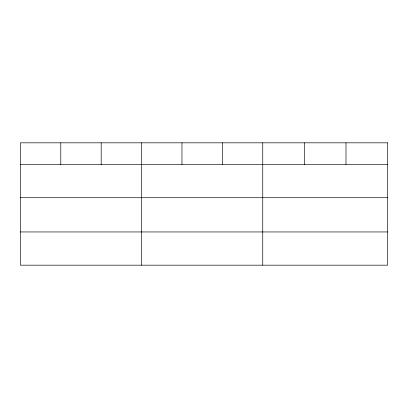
<?xml version="1.0" encoding="UTF-8"?>
<svg xmlns="http://www.w3.org/2000/svg" width="408" height="408" viewBox="0 0 408 408"><rect width="100%" height="100%" fill="white"/><g stroke="black" fill="none" stroke-linecap="round" stroke-linejoin="round"><path stroke-width="0.61" d="M20.4 164.495L387.6 164.495M20.4 197.722L387.6 197.722M20.4 231.953L387.6 231.953M345.984 142.826L345.984 164.495M304.368 142.826L304.368 164.495M262.752 142.826L262.752 265.175M222.36 142.826L222.36 164.495M181.968 142.826L181.968 164.495M141.576 142.826L141.576 265.175M101.184 142.826L101.184 164.495M60.792 142.826L60.792 164.495M387.6 142.826L20.4 142.826L20.4 265.175L387.6 265.175L387.6 142.826"/></g></svg>
